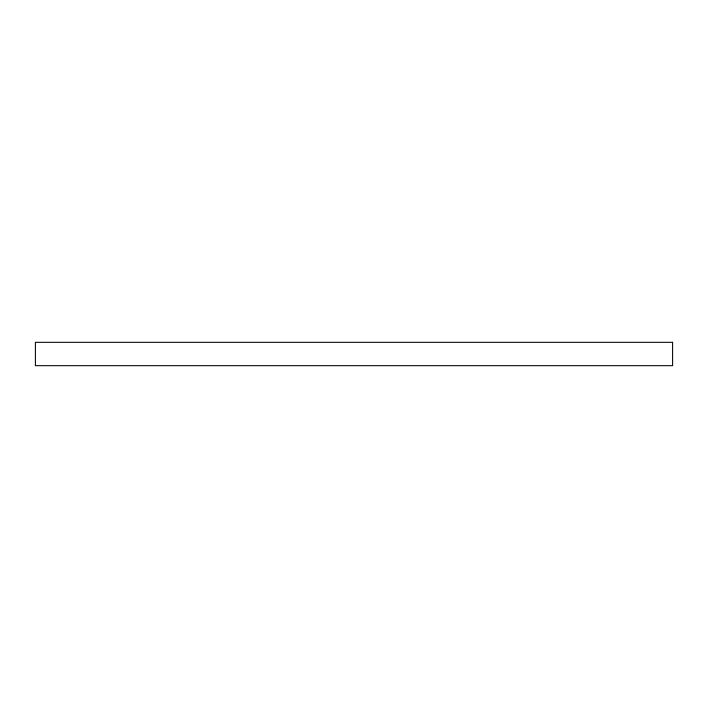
<?xml version="1.0" encoding="UTF-8"?>
<svg xmlns="http://www.w3.org/2000/svg" width="708" height="708" viewBox="0 0 708 708"><rect width="100%" height="100%" fill="white"/><g stroke="black" fill="none" stroke-linecap="round" stroke-linejoin="round"><path stroke-width="1.06" d="M672.6 342.327L35.4 342.327L35.4 365.673L672.6 365.673L672.6 342.327"/></g></svg>
